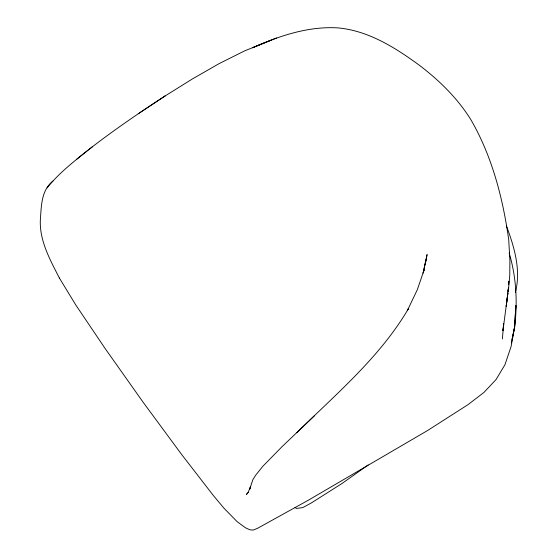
<?xml version="1.0" encoding="UTF-8"?>
<svg xmlns="http://www.w3.org/2000/svg" width="558" height="558" viewBox="0 0 558 558"><rect width="100%" height="100%" fill="white"/><g stroke="black" fill="none" stroke-linecap="round" stroke-linejoin="round"><path stroke-width="0.84" d="M508.052 291.304L508.464 287.963L506.218 306.321L507.341 297.142M508.464 288.179L508.317 291.576L509.775 275.338L509.893 260.37L508.722 239.71C502.856 197.978 491.989 155.912 470.624 119.273C457.267 97.95 439.048 80.206 419.1 65.063C395.036 47.486 368.385 30.732 338.085 27.9C308.316 26.052 279.356 35.9 252.488 47.765L276.538 37.986M508.61 284.775L508.757 281.378M508.61 284.615L508.757 281.26M502.388 338.936L503.672 323.661L502.967 330.65L507.885 293.083M508.08 291.374L508.464 287.963M507.543 295.475L507.85 292.971M425.21 264.75L427.079 254.546L423.138 273.099L425.963 259.833M511.986 339.689L514.671 326.374L515.864 305.561L514.448 328.495L511.393 342.912M515.355 292.636C521.221 270.135 514.33 247.061 506.441 225.976M423.376 272.29L424.101 269.87L417.314 289.735L407.382 310.485L408.316 308.895C379.872 357.26 336.314 393.802 296.772 432.722M52.905 181.008C41.794 190.069 41.445 204.061 40.539 217.069C38.439 239.075 49.725 259.086 59.364 277.989L59.49 278.205M47.116 187.906C59.922 171.787 76.627 159.407 92.558 146.601M248.415 492.289L246.322 494.541L248.205 492.302L250.647 486.276L249.754 489.192L252.781 479.845L255.69 475.186L262.916 466.195L281.811 446.902L314.349 415.856M76.334 159.525C104.506 136.445 134.604 115.841 165.098 95.969L138.251 113.741M368.196 464.933L342.033 483.479L311.601 502.793L302.764 507.613L296.451 508.422L295.015 507.494M164.959 96.06L192.377 78.957L219.05 63.668L244.641 50.869L271 40.253M59.364 277.989L75.762 304.947L105.385 348.889L143.078 402.172L181.748 454.644L213.344 495.49L223.911 508.143L237.087 521.618L245.513 527.805L249.977 529.814L253.158 530.1L257.768 528.189L308.525 500.108L427.763 430.406L468.05 404.634L483.925 392.441L496.069 379.552L504.969 364.674L511.1 346.511L514.671 326.374L514.448 328.495C517.726 303.252 516.45 277.382 509.133 252.927"/></g></svg>
